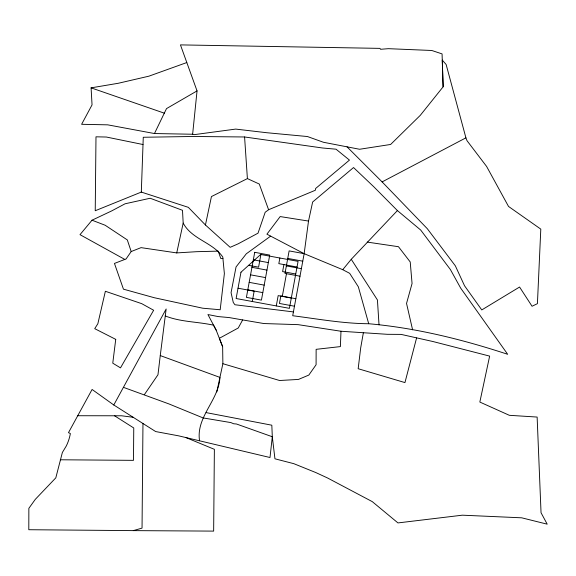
<?xml version="1.0" encoding="UTF-8"?>
<svg xmlns="http://www.w3.org/2000/svg" width="576" height="576" viewBox="0 0 576 576"><rect width="100%" height="100%" fill="white"/><g stroke="black" fill="none" stroke-linecap="round" stroke-linejoin="round"><path stroke-width="0.86" d="M199.548 440.734C195.854 416.873 218.772 400.428 219.931 377.402L160.258 355.572L166.147 309.002L113.789 404.986L155.664 431.561L178.618 435.838L270 457.517L272.297 436.745L271.829 425.203L206.1 412.603M142.97 423.504L142.042 528.12L133.286 530.626L28.8 529.718L28.858 508.327L35.287 499.37L55.814 477.842L62.374 452.462L66.218 446.119A45.662 45.662 0 0 0 70.186 434.506L70.351 433.498L68.472 432.677L92.095 389.462L113.789 404.986M141.307 192.082L143.273 137.268L192.96 136.476L244.584 136.973L322.459 147.982L336.06 149.206L349.466 160.099L315.626 188.496L315.331 190.26L268.596 209.736L265.183 212.263L258.012 233.179L238.162 243.821L230.162 247.327L205.438 224.986L188.33 207.338L141.307 192.082L95.234 210.744L95.99 136.814L106.358 137.03L143.014 144.526M340.985 331.25L340.38 346.601L316.138 349.33L316.087 364.752L308.815 375.077L298.469 379.426L279.583 380.506L222.876 363.701L222.646 346.73L219.348 338.299L238.248 327.989L242.654 319.932L263.88 323.546L298.13 324.648L340.985 331.25L387.331 334.31L401.119 334.397L433.008 341.539L489.643 356.112L479.837 402.055L509.335 415.31L537.134 417.06L541.044 512.741L547.2 524.167L521.719 517.817L462.355 515.182L397.958 522.922L372.283 501.638L327.578 477.994L315.814 472.558L293.789 463.666L274.946 458.806L272.297 436.745L236.455 423.994L233.662 423.77L230.918 422.597L203.054 417.91L168.898 403.913L123.523 387.374M192.629 134.244L197.042 90.9L180.446 44.892L379.973 48.377L380.549 49.291L388.397 48.679L431.798 50.486L442.073 53.899L443.131 86.81L420.293 115.33L390.629 144.461L359.568 149.263L323.424 142.265L307.44 136.534L266.63 132.71L235.685 129.089L194.242 134.647L192.629 134.244L154.462 133.538L107.719 124.841L81.612 124.301L92.045 104.89L91.094 87.854L118.289 83.268L148.874 76.183L186.775 62.561M160.258 355.572L157.968 374.767L144.338 394.69M368.712 323.734L358.344 286.826L349.668 273.326L342.742 269.69L304.15 253.67L308.513 221.069L312.638 202.018L353.534 167.544L373.752 186.732L397.411 210.571L420.71 230.054L450.403 269.554L460.714 288.18L507.686 354.298C462.521 339.451 416.146 327.946 368.712 323.734C343.159 323.575 318.017 318.967 292.709 315.734L304.15 253.67L266.918 234.18L280.174 216.569L308.513 221.069M363.348 332.849L360.691 347.868L358.171 368.719L404.95 382.586L416.585 337.968M252.252 301.493L254.153 291.182L238.018 288.209M260.914 254.52L258.581 267.156L248.63 265.327M279.864 258.012L278.827 263.642L297.036 267.005M276.278 305.921L278.179 295.61L291.312 298.037M283.903 264.578L282.607 271.591L295.74 274.01M282.326 296.222L286.481 273.701M183.182 223.092C191.786 239.414 212.796 242.294 222.782 257.033L224.374 273.593L220.19 309.758L202.702 308.203L154.354 297.742L123.451 289.166L114.458 263.434L126.086 258.941L131.191 251.546L141.055 247.637L176.731 252.914L183.182 223.092L182.498 210.305L150.17 198.252L125.086 203.789L111.506 210.996L92.023 220.205L80.006 234.662L124.819 259.43M205.438 224.986L211.442 196.56L247.399 178.603L259.279 184.039L268.596 209.736M216.799 391.946L222.876 363.701M154.462 133.538L166.514 108.605L197.042 90.9M342.742 269.69L351.259 259.294L397.411 210.571M270.641 236.124L246.298 253.8L236.045 266.947L231.062 292.673L233.28 302.479L234.936 304.754L293.414 311.911M443.131 86.81L442.253 60.055L446.134 64.498L465.919 137.844L382.118 181.901L347.033 146.837M176.731 252.914L196.603 251.69L218.203 251.129L220.795 258.53L222.926 258.53M77.738 415.728L121.608 415.786L133.171 417.29M133.286 530.626L213.653 531.108L214.373 449.33L185.846 437.53M60.314 459.778L133.481 460.346L133.762 427.975L114.466 415.728M367.229 242.093L398.47 246.708L410.22 261.965L412.063 283.514L406.541 303.437L412.596 329.825M242.654 319.932L229.169 317.57L218.131 316.57L207.936 314.546L216.137 330.084L222.646 346.73M304.15 253.67L289.13 250.898L284.983 273.427L299.995 276.192M287.748 258.408L302.767 261.18M253.332 259.826L268.344 262.591M286.366 265.918L301.378 268.682M251.942 267.336L266.962 270.101M250.56 274.838L265.579 277.61M249.178 282.348L264.19 285.12M247.795 289.858L262.807 292.622M295.841 298.714L280.829 295.949L279.446 303.458L294.458 306.223M91.094 87.854L164.347 113.177M92.023 220.205L105.149 225.245L127.318 239.926L131.191 251.546M165.269 315.936C180.583 322.07 197.618 321.624 213.559 325.195L216.137 330.084M382.118 181.901L427.313 228.708L455.357 265.86L464.537 285.768L481.774 309.931L519.566 287.035L532.051 306.252L537.422 303.653L540.799 229.126L508.522 206.446L486.605 166.442L467.014 140.702L465.919 137.844M351.259 259.294L377.431 299.959L379.015 324.77M244.584 136.973L247.399 178.603M115.733 339.365L112.766 363.175L120.499 367.87L153.648 310.248L141.739 303.667L105.365 291.276L97.855 323.726L94.73 328.673L115.733 339.365M240.97 272.225L236.117 298.519L289.411 308.34L298.073 261.367L260.683 254.477L240.97 272.225M254.714 252.317L246.406 297.367L261.425 300.132L269.726 255.089L254.714 252.317"/></g></svg>
